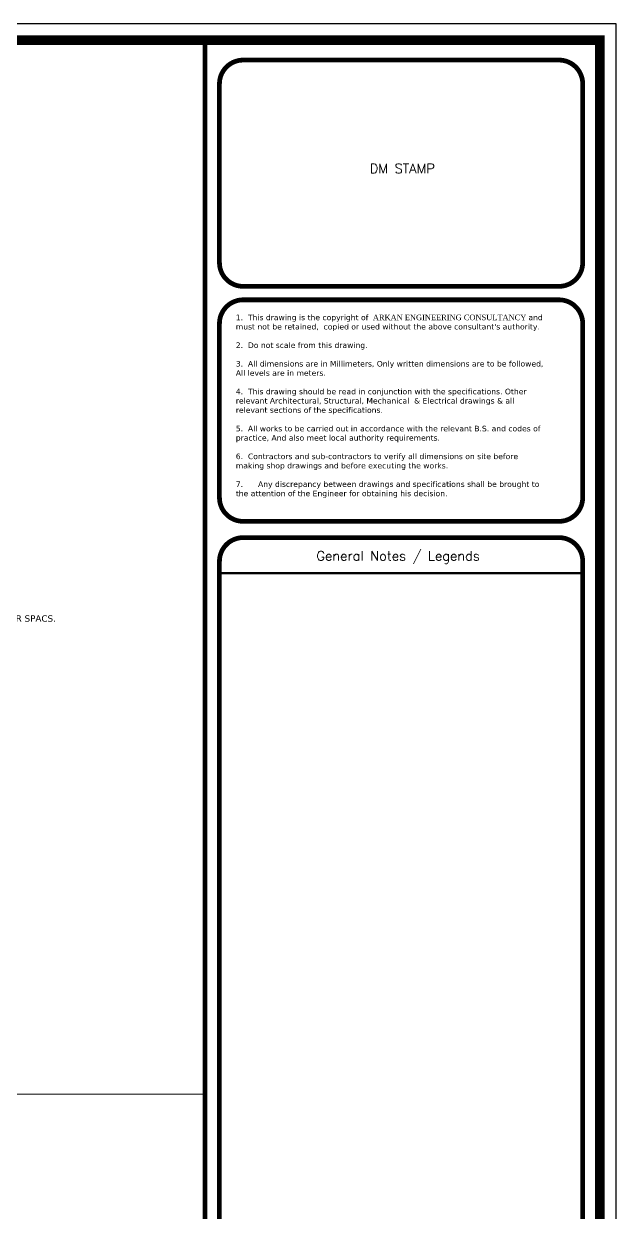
# Model space of a CAD drawing. Header units: centimetres. Extents: x 7997 to 116674, y 1017 to 13844.
# Drawn here: x 49040 to 49598, y 9653 to 10772 of the extents above; entities that cross this region are included whole.
import ezdxf
from ezdxf.enums import TextEntityAlignment as Align

# ---------------------------------------------------------------- set-up
doc = ezdxf.new("R2010")
doc.units = ezdxf.units.CM
doc.header["$LTSCALE"] = 200
doc.layers.add('DIM', color=11, linetype='Continuous')
for name, color, linetype, lineweight in [('HA', 251, 'Continuous', 0), ('HAT', 8, 'Continuous', 9), ('TEXT', 6, 'Continuous', 18)]:
    doc.layers.add(name, color=color, linetype=linetype, lineweight=lineweight)
doc.styles.add('$0$$0$$0$sheet notes', font='verdana.ttf')
doc.styles.add('$0$$0$Roman', font='romans')
doc.styles.add('sheet notes', font='verdana.ttf')

# ---------------------------------------------------------------- blocks, each defined once
blk = doc.blocks.new('08-TITLE SHEET-selattin', base_point=(45714.8, -203081.4))
at = {"color": 0}
blk.add_lwpolyline([(51244.8, -203081.4), (45714.8, -203081.4), (45714.8, -206921.4), (51244.8, -206921.4)], close=True, dxfattribs=at)
at = {"color": 0, "linetype": 'ByBlock', "const_width": 17}
blk.add_lwpolyline([(45744.3, -206891.9), (51215.3, -206891.9), (51215.3, -203110.8), (45744.3, -203110.8)], close=True, dxfattribs=at)
at = {"color": 0, "linetype": 'ByBlock'}
for points, const_width in [([(50507.6, -203110.8), (50507.6, -206891.9)], 8.52), ([(50533.3, -204066.9), (51184.7, -204066.9)], 4.26)]:
    blk.add_lwpolyline(points, dxfattribs=dict(at, const_width=const_width))
at = {"color": 0, "linetype": 'ByBlock', "const_width": 8.52}
for points in [[(50575.9, -203552.4), (51142.1, -203552.4, 0.414214), (51184.7, -203509.8), (51184.7, -203189.1, 0.414214), (51142.1, -203146.5), (50575.9, -203146.5, 0.414214), (50533.3, -203189.1), (50533.3, -203509.8, 0.414214)], [(50575.9, -203973.9), (51142.1, -203973.9, 0.414214), (51184.7, -203931.3), (51184.7, -203619.1, 0.414214), (51142.1, -203576.5), (50575.9, -203576.5, 0.414214), (50533.3, -203619.1), (50533.3, -203931.3, 0.414214)], [(50575.9, -205460.8), (51142.1, -205460.8, 0.414214), (51184.7, -205418.3), (51184.7, -204045.6, 0.414214), (51142.1, -204003), (50575.9, -204003, 0.414214), (50533.3, -204045.6), (50533.3, -205418.3, 0.414214)]]:
    blk.add_lwpolyline(points, format="xyb", close=True, dxfattribs=at)
at = {"layer": 'HA', "ltscale": 1.2}
blk.add_lwpolyline([(45714.8, -203081.4), (51244.8, -203081.4), (51244.8, -206921.4), (45714.8, -206921.4)], close=True, dxfattribs=at)
at = {"color": 0, "style": '$0$$0$Roman'}
for s, height, p in [('DM STAMP', 17.04, (50861.2, -203340.9)), ('General Notes / Legends', 17.037, (50853.6, -204035.8))]:
    blk.add_text(s, height=height, dxfattribs=at).set_placement(p, align=Align.MIDDLE_CENTER)
at = {"color": 0, "insert": (50562.6, -203603.1), "char_height": 9.9665, "width": 558.315, "attachment_point": 1, "style": '$0$$0$$0$sheet notes'}
blk.add_mtext("1.  This drawing is the copyright of {\\fTimes New Roman|b0|i0|c238|p26; \\fTimes New Roman|b0|i0|c0|p26;ARKAN ENGINEERING CONSULTANCY }and must not be retained,  copied or used without the above consultant's authority.\\P\\P2.  Do not scale from this drawing.\\P\\P3.  All dimensions are in Millimeters, Only written dimensions are to be followed, All levels are in meters.\\P\\P4.  This drawing should be read in conjunction with the specifications. Other relevant Architectural, Structural, Mechanical  & Electrical drawings & all relevant sections of the specifications.\\P\\P5.  All works to be carried out in accordance with the relevant B.S. and codes of practice, And also meet local authority requirements.\\P\\P6.  Contractors and sub-contractors to verify all dimensions on site before making shop drawings and before executing the works.\\P\\P7.^IAny discrepancy between drawings and specifications shall be brought to the attention of the Engineer for obtaining his decision.", dxfattribs=at)

msp = doc.modelspace()

# ---------------------------------------------------------------- linework, layer by layer
at = {"linetype": 'Continuous'}
msp.add_lwpolyline([(46694.4457, 8756.0841), (49597.6957, 8756.0841), (49597.6957, 10772.0841), (46694.4457, 10772.0841)], close=True, dxfattribs=at)
at = {"layer": 'HAT'}
msp.add_line((49210.6693, 9764.0841), (46694.4457, 9764.0841), dxfattribs=at)

# ---------------------------------------------------------------- block references
at = {"layer": 'DIM', "color": 0, "linetype": 'Continuous', "xscale": 0.5250000000000014, "yscale": 0.5250000000000014, "zscale": 0.5250000000000014}
msp.add_blockref('08-TITLE SHEET-selattin', (46694.4457, 10772.0841), dxfattribs=at)

# ---------------------------------------------------------------- texts
at = {"layer": 'TEXT', "style": 'sheet notes'}
msp.add_text('(600x600x0.7mm) AS PER SPACS.', height=6.013696, dxfattribs=at).set_placement((48929.1211, 10209.0455))

doc.saveas('drawing.dxf')
